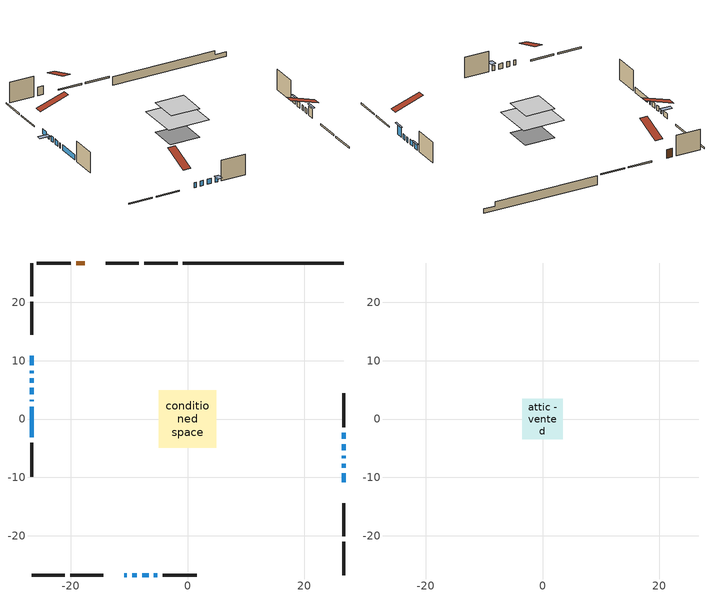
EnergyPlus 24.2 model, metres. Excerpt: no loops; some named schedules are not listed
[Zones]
conditioned space
 floor adiabatic (AdiabaticFloorConstruction): -4.93,-4.93 -4.93,4.93 4.93,4.93 4.93,-4.93 z3.35
 floor foundation (Slab1 construction): -3.56,-3.32 -3.56,3.32 3.56,3.32 3.56,-3.32 z-1.16
 wall outside (RimJoist1 construction): -1.71,26.75 -7.43,26.75 / -26.75,-26.75 -21.02,-26.75 / -26.75,26.75 -26.75,21.02 / 26.75,-26.75 26.75,-21.02 z0.91:1.21
 wall outside (RimJoist2 construction): -8.36,26.75 -14,26.75 / -20.09,-26.75 -14.45,-26.75 / -26.75,20.09 -26.75,14.45 / 26.75,-20.09 26.75,-14.45 z0.91:1.21
 wall outside (AdiabaticWallConstruction 1): -17.65,26.75 -19.07,26.75 z0.91:2.94
 wall outside (AdiabaticWallConstruction): -26.75,10.8 -26.75,9.21 / -26.75,6.95 -26.75,6.25 / 26.75,-8.35 26.75,-7.65 / 26.75,-6.73 26.75,-6.3 / -10.8,-26.75 -10.38,-26.75 / -26.75,5.33 -26.75,4.21 / 26.75,-5.38 26.75,-4.32 / -9.46,-26.75 -8.66,-26.75 / -7.73,-26.75 -6.67,-26.75 / -5.75,-26.75 -5.19,-26.75 / -26.75,3.29 -26.75,3.07 / -26.75,2.14 -26.75,-3.11 z0.91:2.13; -26.75,8.29 -26.75,7.88 z0.91:1.52; 26.75,-10.8 26.75,-9.28 z0.91:3.04; 26.75,-3.39 26.75,-2.32 z0.91:2.03
 wall outside (Wall1 construction): -19.99,26.75 -25.82,26.75 / -4.26,-26.75 1.57,-26.75 / -26.75,-4.04 -26.75,-9.86 / 26.75,-1.39 26.75,4.43 z0.91:5.79
 wall foundation (FoundationWall1 construction): -0.78,26.75,-1.16 -0.78,26.75,0.91 23.99,26.75,0.91 23.99,26.75,-0.08 26.75,26.75,-0.08 26.75,26.75,-1.16
 window (WindowConstruction): -26.75,10.8 -26.75,9.21 z0.91:2.13
 window (WindowConstruction 7): -26.75,8.29 -26.75,7.88 z0.91:1.52
 window (WindowConstruction 8): 26.75,-10.8 26.75,-9.28 z0.91:3.04
 window (WindowConstruction 11): -26.75,6.95 -26.75,6.25 z0.91:2.13
 window (WindowConstruction 12): 26.75,-8.35 26.75,-7.65 z0.91:2.13
 window (WindowConstruction 13): 26.75,-6.72 26.75,-6.31 z0.91:2.13
 window (WindowConstruction 14): -10.8,-26.75 -10.39,-26.75 z0.91:2.13
 window (WindowConstruction 1): -26.75,5.32 -26.75,4.21 z0.91:2.13
 window (WindowConstruction 2): 26.75,-5.38 26.75,-4.32 z0.91:2.13
 window (WindowConstruction 3): -9.46,-26.75 -8.66,-26.75 z0.91:2.13
 window (WindowConstruction 4): -7.73,-26.75 -6.67,-26.75 z0.91:2.13
 window (WindowConstruction 9): -5.74,-26.75 -5.19,-26.75 z0.91:2.13
 window (WindowConstruction 10): -26.75,3.28 -26.75,3.07 z0.91:2.13
 window (WindowConstruction 5): -26.75,2.14 -26.75,-3.11 z0.91:2.13
 window (WindowConstruction 6): 26.75,-3.39 26.75,-2.32 z0.91:2.03
 door (Door): -17.65,26.75 -19.07,26.75 z0.91:2.94
 ceiling adiabatic (AdiabaticFloorConstruction): 4.93,-4.93 4.93,4.93 -4.93,4.93 -4.93,-4.93 z3.35
attic - vented
 floor to conditioned space (Floor1 construction Reversed): -3.49,-3.49 -3.49,3.49 3.49,3.49 3.49,-3.49 z5.79
 roof outside (Roof1 construction): -16.72,26.75,5.79 -16.72,19.95,8.05 -14.93,19.95,8.05 -14.93,26.75,5.79; -11.73,-26.75,5.79 -11.73,-19.95,8.05 -13.52,-19.95,8.05 -13.52,-26.75,5.79; -26.75,11.73,5.79 -19.95,11.73,8.05 -19.95,13.52,8.05 -26.75,13.52,5.79; 26.75,-11.73,5.79 19.95,-11.73,8.05 19.95,-13.52,8.05 26.75,-13.52,5.79
shading: -26.75,7.58 -26.75,8.58 -29.19,8.58 -29.19,7.58 z1.82; 26.75,-8.82 26.75,-11.26 27.05,-11.26 27.05,-8.82 z3.5; -4.89,-26.75 -6.04,-26.75 -6.04,-28.27 -4.89,-28.27 z2.43; 26.75,-1.86 26.75,-3.85 27.05,-3.85 27.05,-1.86 z2.49
[Building]
Building 1: Terrain=Suburbs
[Site:Location]
Montreal Mirabel Intl AP_QC: Latitude {deg}=45.68; Longitude {deg}=-74.03; Time Zone {hr}=-5; Elevation {m}=82; Keep Site Location Information=Yes
[Site:GroundTemperature:Shallow]
0.642858, -1.75623, -1.94836, -0.80987, 3.76054, 8.30966, 12.2535, 14.7518, 14.9641, 12.9321, 9.08883, 4.67926
[Site:WaterMainsTemperature]
Calculation Method=Schedule; Temperature Schedule=mains temperature schedule
[Material] Roughness=Rough; Thermal Absorptance=0.9
Name | Thickness {m} | Conductivity {W/m-K} | Density {kg/m3} | Specific Heat {J/kg-K} | Solar Absorptance | Visible Absorptance
asphalt or fiberglass shingles | 0.00635 | 0.162714 | 1121.4 | 1465.45 | 0.4 | 0.4
ceiling loosefill ins | 0.254 | 0.0480833 | 16.02 | 1046.75 | 0.7 | 0.7
ceiling stud and cavity | 0.1397 | 0.116844 | 65.682 | 1177.47 | 0.7 | 0.7
concrete 4.0 in. | 0.1016 | 1.803125 | 2242.8 | 837.4 | 0.7 | 0.7
concrete 8.0 in. | 0.2032 | 1.803125 | 2242.8 | 837.4 | 0.7 | 0.7
door material | 0.04445 | 0.188738 | 512.64 | 1214.23 | 0.7 | 0.7
exterior vertical ins | 0.0288987 | 0.029427 | 32.04 | 1214.23 | 0.7 | 0.7
floor covering | 0.0127 | 0.0433444 | 54.468 | 1339.84 | 0.6 | 0.6
floor rigid ins; wall rigid ins | 0.512978 | 0.029427 | 32.04 | 1214.23 | 0.7 | 0.7
floor stud and cavity | 0.1397 | 1.75129 | 37.0049 | 1207.88 | 0.7 | 0.7
furniture material conditioned space 1 | 0.1524 | 0.115458 | 640.8 | 1214.23 | 0.6 | 0.6
gypsum board | 0.0127 | 0.160291 | 801 | 837.4 | 0.6 | 0.6
gypsum board 1 | 0.0127 | 0.160291 | 801 | 837.4 | 0.7 | 0.7
osb sheathing 0.5 in. | 0.0127 | 0.115458 | 512.64 | 1214.23 | 0.7 | 0.7
osb sheathing 0.75 in. | 0.01905 | 0.115458 | 512.64 | 1214.23 | 0.7 | 0.7
osb sheathing 2.0 in. | 0.0508 | 0.115458 | 512.64 | 1214.23 | 0.7 | 0.7
rim joist rigid ins | 0.051816 | 0.029427 | 32.04 | 1214.23 | 0.7 | 0.7
rim joist stud and cavity | 0.0508 | 0.0452492 | 125.044 | 1163.47 | 0.6 | 0.6
rim joist stud and cavity 1 | 0.0508 | 0.0538668 | 125.044 | 1163.47 | 0.6 | 0.6
wall stud and cavity | 0.1397 | 0.181555 | 139.0536 | 1170.24 | 0.7 | 0.7
wall stud and cavity 1 | 0.0889 | 0.380278 | 52.3479 | 1209.89 | 0.7 | 0.7
wall stud and cavity 2 | 0.0889 | 0.391764 | 83.0341 | 1211.67 | 0.7 | 0.7
wood siding | 0.0254 | 0.102417 | 544.68 | 1172.36 | 0.4 | 0.4
wood siding 1; wood siding 2; wood siding 3 | 0.0254 | 0.102417 | 544.68 | 1172.36 | 0.7 | 0.7
[WindowMaterial:SimpleGlazingSystem]
Name | U-Factor {W/m2-K} | Solar Heat Gain Coefficient
WindowMaterial | 4.23181 | 0.68
WindowMaterial 1 | 4.494137 | 0.67
WindowMaterial 10 | 5.00743 | 0.62
WindowMaterial 11 | 2.97073 | 0.62
WindowMaterial 12 | 1.94585 | 0.33
WindowMaterial 2 | 4.52877 | 0.66
WindowMaterial 3 | 2.94518 | 0.56
WindowMaterial 4 | 2.92587 | 0.59
WindowMaterial 5 | 2.86512 | 0.68
WindowMaterial 6 | 2.92871 | 0.59
WindowMaterial 7 | 3.03319 | 0.54
WindowMaterial 8 | 4.292 | 0.68
WindowMaterial 9 | 5.402617 | 0.69
[Construction]
AdiabaticFloorConstruction: floor stud and cavity, floor rigid ins, osb sheathing 0.75 in., floor covering
AdiabaticWallConstruction: wood siding 2, wall rigid ins, wall stud and cavity 1, gypsum board
AdiabaticWallConstruction 1: wood siding 3, wall rigid ins, wall stud and cavity 1, gypsum board
Door: door material
Floor1 construction Reversed: gypsum board, ceiling stud and cavity, ceiling loosefill ins
FoundationWall1 construction: concrete 8.0 in., gypsum board 1
furniture construction conditioned space 1: furniture material conditioned space 1
PartitionWallConstruction: gypsum board, wall stud and cavity 2, gypsum board
RimJoist1 construction: wood siding 1, osb sheathing 2.0 in., rim joist stud and cavity
RimJoist2 construction: wood siding 1, rim joist rigid ins, osb sheathing 2.0 in., rim joist stud and cavity 1
Roof1 construction: asphalt or fiberglass shingles
Slab1 construction: concrete 4.0 in.
Wall1 construction: wood siding, osb sheathing 0.5 in., wall stud and cavity, gypsum board
WindowConstruction: WindowMaterial
WindowConstruction 1: WindowMaterial 1
WindowConstruction 10: WindowMaterial 10
WindowConstruction 11; WindowConstruction 12: WindowMaterial 11
WindowConstruction 13; WindowConstruction 14: WindowMaterial 12
WindowConstruction 2: WindowMaterial 2
WindowConstruction 3: WindowMaterial 3
WindowConstruction 4: WindowMaterial 4
WindowConstruction 5: WindowMaterial 5
WindowConstruction 6: WindowMaterial 6
WindowConstruction 7: WindowMaterial 7
WindowConstruction 8: WindowMaterial 8
WindowConstruction 9: WindowMaterial 9
[Zone] Multiplier=1; Part of Total Floor Area=Yes
Name | Volume {m3}
attic - vented | 17.9119
conditioned space | 359.9
[Space]
Name | Zone | Volume {m3}
attic - vented 1 | attic - vented | 17.9119
conditioned space 1 | conditioned space | 359.9
[ZoneInfiltration:EffectiveLeakageArea]
infil attic - vented 1: Zone or Space=attic - vented 1; Schedule=Always On Discrete; Effective Air Leakage Area {cm2}=2247.69; Stack Coefficient=0.000157553; Wind Coefficient=8.48074e-06
[ZoneMixing]
whole house fan mix: Zone or Space=attic - vented; Schedule=Always On Continuous; Design Flow Rate Calculation Method=Flow/Zone; Design Flow Rate {m3/s}=0; Source Zone or Space=conditioned space
[SurfaceProperty:ExposedFoundationPerimeter]
Slab1: Exposed Perimeter Calculation Method=TotalExposedPerimeter; Total Exposed Perimeter {m}=27.524
[InternalMass] Zone or ZoneList=conditioned space; Space or SpaceList=conditioned space 1
Name | Construction | Surface Area {m2}
furniture mass conditioned space 1 | furniture construction conditioned space 1 | 57.8797
partition wall mass | PartitionWallConstruction | 144.699
[Lights]
interior lighting: Zone or ZoneList or Space or SpaceList=conditioned space 1; Schedule=interior lighting schedule; Design Level Calculation Method=LightingLevel; Lighting Level {W}=343.2; Return Air Fraction=0; Fraction Radiant=0.6; Fraction Visible=0.2; Fraction Replaceable=1
[People]
occupants: Zone or ZoneList or Space or SpaceList=conditioned space 1; Number of People Schedule=occupants schedule; Number of People Calculation Method=People; Number of People=3; Fraction Radiant=0.314171; Sensible Heat Fraction=0.56303; Activity Level Schedule=occupants activity schedule; Carbon Dioxide Generation Rate {m3/s-W}=0; Enable ASHRAE 55 Comfort Warnings=No; Mean Radiant Temperature Calculation Type=EnclosureAveraged
[ElectricEquipment] Zone or ZoneList or Space or SpaceList=conditioned space 1; Design Level Calculation Method=EquipmentLevel
Name | Schedule | Design Level {W} | Fraction Latent | Fraction Radiant | Fraction Lost
clothes dryer | clothes dryer schedule | 140.772 | 0.015 | 0.081 | 0.85
clothes washer | clothes washer schedule | 32.1985 | 0.03 | 0.162 | 0.7
cooking range | cooking range schedule | 215.147 | 0.08 | 0.432 | 0.2
dishwasher | dishwasher schedule | 66.8632 | 0.3 | 0.18 | 0.4
fridge | fridge schedule | 72.9452 | 0 | 0.6 | 0
mech vent bath fan 0 | mech vent bath fan 0 schedule | 50.2 | 0 | 0 | 1
mech vent house fan | mech vent house fan schedule | 19.9167 | 0 | 0 | 0.5
mech vent house fan cfis | mech vent house fan cfis schedule | 0 | 0 | 0 | 0
mech vent range fan 0 | mech vent range fan 0 schedule | 57 | 0 | 0 | 1
misc plug loads | misc plug loads schedule | 494.7 | 0.045 | 0.513 | 0.1
whole house fan | Always On Discrete | 0 | 0 | 0 | 1
[OtherEquipment] Zone or ZoneList or Space or SpaceList=conditioned space 1; Design Level Calculation Method=EquipmentLevel
Name | Fuel Type | Schedule | Design Level {W} | Fraction Latent | Fraction Radiant | Fraction Lost
clothes dryer 1 | Electricity | clothes dryer schedule | 0 | 0.015 | 0.081 | 0.85
cooking range 1 | Electricity | cooking range schedule | 0 | 0.08 | 0.432 | 0.2
general water use latent | None | general water use schedule | 62.594 | 1 | 0 | 0
general water use sensible | None | general water use schedule | -61.6891 | 0 | 0.6 | 0
mech vent house fan latent load | None | Always On Discrete | 0 | 1 | 0 | 0
mech vent house fan sensible load | None | Always On Discrete | 0 | 0 | 0 | 0
water heater energy adjustment1 | Electricity | Always On Discrete | 0.01 | 0 | 0 | 1
[ZoneInfiltration:DesignFlowRate] Zone or ZoneList or Space or SpaceList=conditioned space 1; Schedule=Always On Discrete; Design Flow Rate Calculation Method=Flow/Zone; Design Flow Rate {m3/s}=0
infil flow; natural vent flow; whole house fan flow
[Foundation:Kiva]
Foundation Kiva 1: Initial Indoor Air Temperature {C}=18; Wall Height Above Grade {m}=0.90998; Wall Depth Below Slab {m}=0.2032; Custom Block Material Name 1=exterior vertical ins; Custom Block Depth 1 {m}=2.06999; Custom Block X Position 1 {m}=0.2159; Custom Block Z Position 1 {m}=0
[Foundation:Kiva:Settings]
Soil Conductivity {W/m-K}=0.849921; Soil Density {kg/m3}=1842.3; Soil Specific Heat {J/kg-K}=418.7; Ground Solar Absorptivity=0.9; Ground Thermal Absorptivity=0.9; Ground Surface Roughness {m}=0.03; Far-Field Width {m}=40; Deep-Ground Boundary Condition=ZeroFlux; Deep-Ground Depth {m}=40; Minimum Cell Dimension {m}=0.2; Maximum Cell Growth Coefficient=3; Simulation Timestep=Timestep
[Exterior:Lights]
exterior lighting: Schedule=exterior lighting schedule; Design Level {W}=75.6
[Schedule:Constant]
Name | Hourly Value
Always On Continuous; mech vent house fan schedule; mech vent house fan cfis schedule; Always On Discrete | 1
occupants activity schedule | 117.228
fridge schedule | 0
[Schedule:Week:Daily]
interior lighting schedule Week Rule - Jan1-Jan27: interior lighting schedule day, interior lighting schedule day, interior lighting schedule day, interior lighting schedule day, interior lighting schedule day, interior lighting schedule day, interior lighting schedule day, interior lighting schedule default day, interior lighting schedule default day, interior lighting schedule default day, interior lighting schedule default day, interior lighting schedule default day
interior lighting schedule Week Rule - Jan28-Feb3: interior lighting schedule day, interior lighting schedule day, interior lighting schedule day, interior lighting schedule day, interior lighting schedule day 1, interior lighting schedule day 1, interior lighting schedule day 1, interior lighting schedule default day, interior lighting schedule default day, interior lighting schedule default day, interior lighting schedule default day, interior lighting schedule default day
interior lighting schedule Week Rule - Feb4-Feb24: interior lighting schedule day 1, interior lighting schedule day 1, interior lighting schedule day 1, interior lighting schedule day 1, interior lighting schedule day 1, interior lighting schedule day 1, interior lighting schedule day 1, interior lighting schedule default day, interior lighting schedule default day, interior lighting schedule default day, interior lighting schedule default day, interior lighting schedule default day
interior lighting schedule Week Rule - Feb25-Mar3: interior lighting schedule day 1, interior lighting schedule day 1, interior lighting schedule day 1, interior lighting schedule day 1, interior lighting schedule day 2, interior lighting schedule day 2, interior lighting schedule day 2, interior lighting schedule default day, interior lighting schedule default day, interior lighting schedule default day, interior lighting schedule default day, interior lighting schedule default day
interior lighting schedule Week Rule - Mar4-Mar31: interior lighting schedule day 2, interior lighting schedule day 2, interior lighting schedule day 2, interior lighting schedule day 2, interior lighting schedule day 2, interior lighting schedule day 2, interior lighting schedule day 2, interior lighting schedule default day, interior lighting schedule default day, interior lighting schedule default day, interior lighting schedule default day, interior lighting schedule default day
interior lighting schedule Week Rule - Apr1-Apr28: interior lighting schedule day 3, interior lighting schedule day 3, interior lighting schedule day 3, interior lighting schedule day 3, interior lighting schedule day 3, interior lighting schedule day 3, interior lighting schedule day 3, interior lighting schedule default day, interior lighting schedule default day, interior lighting schedule default day, interior lighting schedule default day, interior lighting schedule default day
interior lighting schedule Week Rule - Apr29-May5: interior lighting schedule day 3, interior lighting schedule day 3, interior lighting schedule day 4, interior lighting schedule day 4, interior lighting schedule day 4, interior lighting schedule day 4, interior lighting schedule day 4, interior lighting schedule default day, interior lighting schedule default day, interior lighting schedule default day, interior lighting schedule default day, interior lighting schedule default day
interior lighting schedule Week Rule - May6-May26: interior lighting schedule day 4, interior lighting schedule day 4, interior lighting schedule day 4, interior lighting schedule day 4, interior lighting schedule day 4, interior lighting schedule day 4, interior lighting schedule day 4, interior lighting schedule default day, interior lighting schedule default day, interior lighting schedule default day, interior lighting schedule default day, interior lighting schedule default day
interior lighting schedule Week Rule - May27-Jun2: interior lighting schedule day 4, interior lighting schedule day 4, interior lighting schedule day 4, interior lighting schedule day 4, interior lighting schedule day 4, interior lighting schedule day 5, interior lighting schedule day 5, interior lighting schedule default day, interior lighting schedule default day, interior lighting schedule default day, interior lighting schedule default day, interior lighting schedule default day
interior lighting schedule Week Rule - Jun3-Jun30: interior lighting schedule day 5, interior lighting schedule day 5, interior lighting schedule day 5, interior lighting schedule day 5, interior lighting schedule day 5, interior lighting schedule day 5, interior lighting schedule day 5, interior lighting schedule default day, interior lighting schedule default day, interior lighting schedule default day, interior lighting schedule default day, interior lighting schedule default day
interior lighting schedule Week Rule - Jul1-Jul28: interior lighting schedule day 6, interior lighting schedule day 6, interior lighting schedule day 6, interior lighting schedule day 6, interior lighting schedule day 6, interior lighting schedule day 6, interior lighting schedule day 6, interior lighting schedule default day, interior lighting schedule default day, interior lighting schedule default day, interior lighting schedule default day, interior lighting schedule default day
interior lighting schedule Week Rule - Jul29-Aug4: interior lighting schedule day 6, interior lighting schedule day 6, interior lighting schedule day 6, interior lighting schedule day 7, interior lighting schedule day 7, interior lighting schedule day 7, interior lighting schedule day 7, interior lighting schedule default day, interior lighting schedule default day, interior lighting schedule default day, interior lighting schedule default day, interior lighting schedule default day
interior lighting schedule Week Rule - Aug5-Aug25: interior lighting schedule day 7, interior lighting schedule day 7, interior lighting schedule day 7, interior lighting schedule day 7, interior lighting schedule day 7, interior lighting schedule day 7, interior lighting schedule day 7, interior lighting schedule default day, interior lighting schedule default day, interior lighting schedule default day, interior lighting schedule default day, interior lighting schedule default day
interior lighting schedule Week Rule - Aug26-Sep1: interior lighting schedule day 7, interior lighting schedule day 7, interior lighting schedule day 7, interior lighting schedule day 7, interior lighting schedule day 7, interior lighting schedule day 7, interior lighting schedule day 8, interior lighting schedule default day, interior lighting schedule default day, interior lighting schedule default day, interior lighting schedule default day, interior lighting schedule default day
interior lighting schedule Week Rule - Sep2-Sep29: interior lighting schedule day 8, interior lighting schedule day 8, interior lighting schedule day 8, interior lighting schedule day 8, interior lighting schedule day 8, interior lighting schedule day 8, interior lighting schedule day 8, interior lighting schedule default day, interior lighting schedule default day, interior lighting schedule default day, interior lighting schedule default day, interior lighting schedule default day
interior lighting schedule Week Rule - Sep30-Oct6: interior lighting schedule day 8, interior lighting schedule day 9, interior lighting schedule day 9, interior lighting schedule day 9, interior lighting schedule day 9, interior lighting schedule day 9, interior lighting schedule day 9, interior lighting schedule default day, interior lighting schedule default day, interior lighting schedule default day, interior lighting schedule default day, interior lighting schedule default day
interior lighting schedule Week Rule - Oct7-Oct27: interior lighting schedule day 9, interior lighting schedule day 9, interior lighting schedule day 9, interior lighting schedule day 9, interior lighting schedule day 9, interior lighting schedule day 9, interior lighting schedule day 9, interior lighting schedule default day, interior lighting schedule default day, interior lighting schedule default day, interior lighting schedule default day, interior lighting schedule default day
interior lighting schedule Week Rule - Oct28-Nov3: interior lighting schedule day 9, interior lighting schedule day 9, interior lighting schedule day 9, interior lighting schedule day 9, interior lighting schedule day 10, interior lighting schedule day 10, interior lighting schedule day 10, interior lighting schedule default day, interior lighting schedule default day, interior lighting schedule default day, interior lighting schedule default day, interior lighting schedule default day
interior lighting schedule Week Rule - Nov4-Nov24: interior lighting schedule day 10, interior lighting schedule day 10, interior lighting schedule day 10, interior lighting schedule day 10, interior lighting schedule day 10, interior lighting schedule day 10, interior lighting schedule day 10, interior lighting schedule default day, interior lighting schedule default day, interior lighting schedule default day, interior lighting schedule default day, interior lighting schedule default day
interior lighting schedule Week Rule - Nov25-Dec1: interior lighting schedule day 10, interior lighting schedule day 10, interior lighting schedule day 10, interior lighting schedule day 10, interior lighting schedule day 10, interior lighting schedule day 10, interior lighting schedule day 11, interior lighting schedule default day, interior lighting schedule default day, interior lighting schedule default day, interior lighting schedule default day, interior lighting schedule default day
interior lighting schedule Week Rule - Dec2-Dec31: interior lighting schedule day 11, interior lighting schedule day 11, interior lighting schedule day 11, interior lighting schedule day 11, interior lighting schedule day 11, interior lighting schedule day 11, interior lighting schedule day 11, interior lighting schedule default day, interior lighting schedule default day, interior lighting schedule default day, interior lighting schedule default day, interior lighting schedule default day
occupants schedule Week Rule - Jan1-Dec31: occupants schedule day, occupants schedule day, occupants schedule day, occupants schedule day, occupants schedule day, occupants schedule day, occupants schedule day, occupants schedule default day, occupants schedule default day, occupants schedule default day, occupants schedule default day, occupants schedule default day
clothes dryer schedule Week Rule - Jan1-Dec31: clothes dryer schedule day, clothes dryer schedule day, clothes dryer schedule day, clothes dryer schedule day, clothes dryer schedule day, clothes dryer schedule day, clothes dryer schedule day, clothes dryer schedule default day, clothes dryer schedule default day, clothes dryer schedule default day, clothes dryer schedule default day, clothes dryer schedule default day
clothes washer schedule Week Rule - Jan1-Dec31: clothes washer schedule day, clothes washer schedule day, clothes washer schedule day, clothes washer schedule day, clothes washer schedule day, clothes washer schedule day, clothes washer schedule day, clothes washer schedule default day, clothes washer schedule default day, clothes washer schedule default day, clothes washer schedule default day, clothes washer schedule default day
cooking range schedule Week Rule - Jan1-Dec31: cooking range schedule day, cooking range schedule day, cooking range schedule day, cooking range schedule day, cooking range schedule day, cooking range schedule day, cooking range schedule day, cooking range schedule default day, cooking range schedule default day, cooking range schedule default day, cooking range schedule default day, cooking range schedule default day
dishwasher schedule Week Rule - Jan1-Dec31: dishwasher schedule day, dishwasher schedule day, dishwasher schedule day, dishwasher schedule day, dishwasher schedule day, dishwasher schedule day, dishwasher schedule day, dishwasher schedule default day, dishwasher schedule default day, dishwasher schedule default day, dishwasher schedule default day, dishwasher schedule default day
mech vent bath fan 0 schedule Week Rule - Jan1-Dec31: mech vent bath fan 0 schedule day, mech vent bath fan 0 schedule day, mech vent bath fan 0 schedule day, mech vent bath fan 0 schedule day, mech vent bath fan 0 schedule day, mech vent bath fan 0 schedule day, mech vent bath fan 0 schedule day, mech vent bath fan 0 schedule default day, mech vent bath fan 0 schedule default day, mech vent bath fan 0 schedule default day, mech vent bath fan 0 schedule default day, mech vent bath fan 0 schedule default day
mech vent range fan 0 schedule Week Rule - Jan1-Dec31: mech vent range fan 0 schedule day, mech vent range fan 0 schedule day, mech vent range fan 0 schedule day, mech vent range fan 0 schedule day, mech vent range fan 0 schedule day, mech vent range fan 0 schedule day, mech vent range fan 0 schedule day, mech vent range fan 0 schedule default day, mech vent range fan 0 schedule default day, mech vent range fan 0 schedule default day, mech vent range fan 0 schedule default day, mech vent range fan 0 schedule default day
misc plug loads schedule Week Rule - Jan1-Dec31: misc plug loads schedule day, misc plug loads schedule day, misc plug loads schedule day, misc plug loads schedule day, misc plug loads schedule day, misc plug loads schedule day, misc plug loads schedule day, misc plug loads schedule default day, misc plug loads schedule default day, misc plug loads schedule default day, misc plug loads schedule default day, misc plug loads schedule default day
general water use schedule Week Rule - Jan1-Dec31: general water use schedule day, general water use schedule day, general water use schedule day, general water use schedule day, general water use schedule day, general water use schedule day, general water use schedule day, general water use schedule default day, general water use schedule default day, general water use schedule default day, general water use schedule default day, general water use schedule default day
exterior lighting schedule Week Rule - Jan1-Jan27: exterior lighting schedule day, exterior lighting schedule day, exterior lighting schedule day, exterior lighting schedule day, exterior lighting schedule day, exterior lighting schedule day, exterior lighting schedule day, exterior lighting schedule default day, exterior lighting schedule default day, exterior lighting schedule default day, exterior lighting schedule default day, exterior lighting schedule default day
exterior lighting schedule Week Rule - Jan28-Feb3: exterior lighting schedule day, exterior lighting schedule day, exterior lighting schedule day, exterior lighting schedule day, exterior lighting schedule day 1, exterior lighting schedule day 1, exterior lighting schedule day 1, exterior lighting schedule default day, exterior lighting schedule default day, exterior lighting schedule default day, exterior lighting schedule default day, exterior lighting schedule default day
exterior lighting schedule Week Rule - Feb4-Feb24: exterior lighting schedule day 1, exterior lighting schedule day 1, exterior lighting schedule day 1, exterior lighting schedule day 1, exterior lighting schedule day 1, exterior lighting schedule day 1, exterior lighting schedule day 1, exterior lighting schedule default day, exterior lighting schedule default day, exterior lighting schedule default day, exterior lighting schedule default day, exterior lighting schedule default day
exterior lighting schedule Week Rule - Feb25-Mar3: exterior lighting schedule day 1, exterior lighting schedule day 1, exterior lighting schedule day 1, exterior lighting schedule day 1, exterior lighting schedule day 2, exterior lighting schedule day 2, exterior lighting schedule day 2, exterior lighting schedule default day, exterior lighting schedule default day, exterior lighting schedule default day, exterior lighting schedule default day, exterior lighting schedule default day
exterior lighting schedule Week Rule - Mar4-Mar31: exterior lighting schedule day 2, exterior lighting schedule day 2, exterior lighting schedule day 2, exterior lighting schedule day 2, exterior lighting schedule day 2, exterior lighting schedule day 2, exterior lighting schedule day 2, exterior lighting schedule default day, exterior lighting schedule default day, exterior lighting schedule default day, exterior lighting schedule default day, exterior lighting schedule default day
exterior lighting schedule Week Rule - Apr1-Apr28: exterior lighting schedule day 3, exterior lighting schedule day 3, exterior lighting schedule day 3, exterior lighting schedule day 3, exterior lighting schedule day 3, exterior lighting schedule day 3, exterior lighting schedule day 3, exterior lighting schedule default day, exterior lighting schedule default day, exterior lighting schedule default day, exterior lighting schedule default day, exterior lighting schedule default day
exterior lighting schedule Week Rule - Apr29-May5: exterior lighting schedule day 3, exterior lighting schedule day 3, exterior lighting schedule day 4, exterior lighting schedule day 4, exterior lighting schedule day 4, exterior lighting schedule day 4, exterior lighting schedule day 4, exterior lighting schedule default day, exterior lighting schedule default day, exterior lighting schedule default day, exterior lighting schedule default day, exterior lighting schedule default day
exterior lighting schedule Week Rule - May6-May26: exterior lighting schedule day 4, exterior lighting schedule day 4, exterior lighting schedule day 4, exterior lighting schedule day 4, exterior lighting schedule day 4, exterior lighting schedule day 4, exterior lighting schedule day 4, exterior lighting schedule default day, exterior lighting schedule default day, exterior lighting schedule default day, exterior lighting schedule default day, exterior lighting schedule default day
exterior lighting schedule Week Rule - May27-Jun2: exterior lighting schedule day 4, exterior lighting schedule day 4, exterior lighting schedule day 4, exterior lighting schedule day 4, exterior lighting schedule day 4, exterior lighting schedule day 5, exterior lighting schedule day 5, exterior lighting schedule default day, exterior lighting schedule default day, exterior lighting schedule default day, exterior lighting schedule default day, exterior lighting schedule default day
exterior lighting schedule Week Rule - Jun3-Jun30: exterior lighting schedule day 5, exterior lighting schedule day 5, exterior lighting schedule day 5, exterior lighting schedule day 5, exterior lighting schedule day 5, exterior lighting schedule day 5, exterior lighting schedule day 5, exterior lighting schedule default day, exterior lighting schedule default day, exterior lighting schedule default day, exterior lighting schedule default day, exterior lighting schedule default day
exterior lighting schedule Week Rule - Jul1-Jul28: exterior lighting schedule day 6, exterior lighting schedule day 6, exterior lighting schedule day 6, exterior lighting schedule day 6, exterior lighting schedule day 6, exterior lighting schedule day 6, exterior lighting schedule day 6, exterior lighting schedule default day, exterior lighting schedule default day, exterior lighting schedule default day, exterior lighting schedule default day, exterior lighting schedule default day
exterior lighting schedule Week Rule - Jul29-Aug4: exterior lighting schedule day 6, exterior lighting schedule day 6, exterior lighting schedule day 6, exterior lighting schedule day 7, exterior lighting schedule day 7, exterior lighting schedule day 7, exterior lighting schedule day 7, exterior lighting schedule default day, exterior lighting schedule default day, exterior lighting schedule default day, exterior lighting schedule default day, exterior lighting schedule default day
exterior lighting schedule Week Rule - Aug5-Aug25: exterior lighting schedule day 7, exterior lighting schedule day 7, exterior lighting schedule day 7, exterior lighting schedule day 7, exterior lighting schedule day 7, exterior lighting schedule day 7, exterior lighting schedule day 7, exterior lighting schedule default day, exterior lighting schedule default day, exterior lighting schedule default day, exterior lighting schedule default day, exterior lighting schedule default day
exterior lighting schedule Week Rule - Aug26-Sep1: exterior lighting schedule day 7, exterior lighting schedule day 7, exterior lighting schedule day 7, exterior lighting schedule day 7, exterior lighting schedule day 7, exterior lighting schedule day 7, exterior lighting schedule day 8, exterior lighting schedule default day, exterior lighting schedule default day, exterior lighting schedule default day, exterior lighting schedule default day, exterior lighting schedule default day
exterior lighting schedule Week Rule - Sep2-Sep29: exterior lighting schedule day 8, exterior lighting schedule day 8, exterior lighting schedule day 8, exterior lighting schedule day 8, exterior lighting schedule day 8, exterior lighting schedule day 8, exterior lighting schedule day 8, exterior lighting schedule default day, exterior lighting schedule default day, exterior lighting schedule default day, exterior lighting schedule default day, exterior lighting schedule default day
exterior lighting schedule Week Rule - Sep30-Oct6: exterior lighting schedule day 8, exterior lighting schedule day 9, exterior lighting schedule day 9, exterior lighting schedule day 9, exterior lighting schedule day 9, exterior lighting schedule day 9, exterior lighting schedule day 9, exterior lighting schedule default day, exterior lighting schedule default day, exterior lighting schedule default day, exterior lighting schedule default day, exterior lighting schedule default day
exterior lighting schedule Week Rule - Oct7-Oct27: exterior lighting schedule day 9, exterior lighting schedule day 9, exterior lighting schedule day 9, exterior lighting schedule day 9, exterior lighting schedule day 9, exterior lighting schedule day 9, exterior lighting schedule day 9, exterior lighting schedule default day, exterior lighting schedule default day, exterior lighting schedule default day, exterior lighting schedule default day, exterior lighting schedule default day
exterior lighting schedule Week Rule - Oct28-Nov3: exterior lighting schedule day 9, exterior lighting schedule day 9, exterior lighting schedule day 9, exterior lighting schedule day 9, exterior lighting schedule day 10, exterior lighting schedule day 10, exterior lighting schedule day 10, exterior lighting schedule default day, exterior lighting schedule default day, exterior lighting schedule default day, exterior lighting schedule default day, exterior lighting schedule default day
exterior lighting schedule Week Rule - Nov4-Nov24: exterior lighting schedule day 10, exterior lighting schedule day 10, exterior lighting schedule day 10, exterior lighting schedule day 10, exterior lighting schedule day 10, exterior lighting schedule day 10, exterior lighting schedule day 10, exterior lighting schedule default day, exterior lighting schedule default day, exterior lighting schedule default day, exterior lighting schedule default day, exterior lighting schedule default day
[Schedule:Year]
interior lighting schedule: interior lighting schedule Week Rule - Jan1-Jan27, 1, 1, 1, 27, interior lighting schedule Week Rule - Jan28-Feb3, 1, 28, 2, 3, interior lighting schedule Week Rule - Feb4-Feb24, 2, 4, 2, 24, interior lighting schedule Week Rule - Feb25-Mar3, 2, 25, 3, 3, interior lighting schedule Week Rule - Mar4-Mar31, 3, 4, 3, 31, interior lighting schedule Week Rule - Apr1-Apr28, 4, 1, 4, 28, interior lighting schedule Week Rule - Apr29-May5, 4, 29, 5, 5, interior lighting schedule Week Rule - May6-May26, 5, 6, 5, 26, interior lighting schedule Week Rule - May27-Jun2, 5, 27, 6, 2, interior lighting schedule Week Rule - Jun3-Jun30, 6, 3, 6, 30, interior lighting schedule Week Rule - Jul1-Jul28, 7, 1, 7, 28, interior lighting schedule Week Rule - Jul29-Aug4, 7, 29, 8, 4, interior lighting schedule Week Rule - Aug5-Aug25, 8, 5, 8, 25, interior lighting schedule Week Rule - Aug26-Sep1, 8, 26, 9, 1, interior lighting schedule Week Rule - Sep2-Sep29, 9, 2, 9, 29, interior lighting schedule Week Rule - Sep30-Oct6, 9, 30, 10, 6, interior lighting schedule Week Rule - Oct7-Oct27, 10, 7, 10, 27, interior lighting schedule Week Rule - Oct28-Nov3, 10, 28, 11, 3, interior lighting schedule Week Rule - Nov4-Nov24, 11, 4, 11, 24, interior lighting schedule Week Rule - Nov25-Dec1, 11, 25, 12, 1, interior lighting schedule Week Rule - Dec2-Dec31, 12, 2, 12, 31
occupants schedule: occupants schedule Week Rule - Jan1-Dec31, 1, 1, 12, 31
clothes dryer schedule: clothes dryer schedule Week Rule - Jan1-Dec31, 1, 1, 12, 31
clothes washer schedule: clothes washer schedule Week Rule - Jan1-Dec31, 1, 1, 12, 31
cooking range schedule: cooking range schedule Week Rule - Jan1-Dec31, 1, 1, 12, 31
dishwasher schedule: dishwasher schedule Week Rule - Jan1-Dec31, 1, 1, 12, 31
mech vent bath fan 0 schedule: mech vent bath fan 0 schedule Week Rule - Jan1-Dec31, 1, 1, 12, 31
mech vent range fan 0 schedule: mech vent range fan 0 schedule Week Rule - Jan1-Dec31, 1, 1, 12, 31
misc plug loads schedule: misc plug loads schedule Week Rule - Jan1-Dec31, 1, 1, 12, 31
general water use schedule: general water use schedule Week Rule - Jan1-Dec31, 1, 1, 12, 31
exterior lighting schedule: exterior lighting schedule Week Rule - Jan1-Jan27, 1, 1, 1, 27, exterior lighting schedule Week Rule - Jan28-Feb3, 1, 28, 2, 3, exterior lighting schedule Week Rule - Feb4-Feb24, 2, 4, 2, 24, exterior lighting schedule Week Rule - Feb25-Mar3, 2, 25, 3, 3, exterior lighting schedule Week Rule - Mar4-Mar31, 3, 4, 3, 31, exterior lighting schedule Week Rule - Apr1-Apr28, 4, 1, 4, 28, exterior lighting schedule Week Rule - Apr29-May5, 4, 29, 5, 5, exterior lighting schedule Week Rule - May6-May26, 5, 6, 5, 26, exterior lighting schedule Week Rule - May27-Jun2, 5, 27, 6, 2, exterior lighting schedule Week Rule - Jun3-Jun30, 6, 3, 6, 30, exterior lighting schedule Week Rule - Jul1-Jul28, 7, 1, 7, 28, exterior lighting schedule Week Rule - Jul29-Aug4, 7, 29, 8, 4, exterior lighting schedule Week Rule - Aug5-Aug25, 8, 5, 8, 25, exterior lighting schedule Week Rule - Aug26-Sep1, 8, 26, 9, 1, exterior lighting schedule Week Rule - Sep2-Sep29, 9, 2, 9, 29, exterior lighting schedule Week Rule - Sep30-Oct6, 9, 30, 10, 6, exterior lighting schedule Week Rule - Oct7-Oct27, 10, 7, 10, 27, exterior lighting schedule Week Rule - Oct28-Nov3, 10, 28, 11, 3, exterior lighting schedule Week Rule - Nov4-Nov24, 11, 4, 11, 24, exterior lighting schedule Week Rule - Nov25-Dec1, 11, 25, 12, 1, exterior lighting schedule Week Rule - Dec2-Dec31, 12, 2, 12, 31
[Schedule:Compact]
mains temperature schedule: Through: 01/01, For: AllDays, Until: 24:00, 5.61444, Through: 01/02, For: AllDays, Until: 24:00, 5.535, Through: 01/03, For: AllDays, Until: 24:00, 5.45667, Through: 01/04, For: AllDays, Until: 24:00, 5.37944, Through: 01/05, For: AllDays, Until: 24:00, 5.30333, Through: 01/06, For: AllDays, Until: 24:00, 5.22889, Through: 01/07, For: AllDays, Until: 24:00, 5.15611, Through: 01/08, For: AllDays, Until: 24:00, 5.08389, Through: 01/09, For: AllDays, Until: 24:00, 5.01333, Through: 01/10, For: AllDays, Until: 24:00, 4.94444, Through: 01/11, For: AllDays, Until: 24:00, 4.87667, Through: 01/12, For: AllDays, Until: 24:00, 4.81056, Through: 01/13, For: AllDays, Until: 24:00, 4.74556, Through: 01/14, For: AllDays, Until: 24:00, 4.68222, Through: 01/15, For: AllDays, Until: 24:00, 4.62056, Through: 01/16, For: AllDays, Until: 24:00, 4.56, Through: 01/17, For: AllDays, Until: 24:00, 4.50111, Through: 01/18, For: AllDays, Until: 24:00, 4.44389, Through: 01/19, For: AllDays, Until: 24:00, 4.38778, Through: 01/20, For: AllDays, Until: 24:00, 4.33389, Through: 01/21, For: AllDays, Until: 24:00, 4.28111, Through: 01/22, For: AllDays, Until: 24:00, 4.23, Through: 01/23, For: AllDays, Until: 24:00, 4.18056, Through: 01/24, For: AllDays, Until: 24:00, 4.13278, Through: 01/25, For: AllDays, Until: 24:00, 4.08667, Through: 01/26, For: AllDays, Until: 24:00, 4.04222, Through: 01/27, For: AllDays, Until: 24:00, 3.99944, Through: 01/28, For: AllDays, Until: 24:00, 3.95833, Through: 01/29, For: AllDays, Until: 24:00, 3.91889, Through: 01/30, For: AllDays, Until: 24:00, 3.88111, Through: 01/31, For: AllDays, Until: 24:00, 3.845, Through: 02/01, For: AllDays, Until: 24:00, 3.81056, Through: 02/02, For: AllDays, Until: 24:00, 3.77778, Through: 02/03, For: AllDays, Until: 24:00, 3.74722, Through: 02/04, For: AllDays, Until: 24:00, 3.71833, Through: 02/05, For: AllDays, Until: 24:00, 3.69056, Through: 02/06, For: AllDays, Until: 24:00, 3.66556, Through: 02/07, For: AllDays, Until: 24:00, 3.64167, Through: 02/08, For: AllDays, Until: 24:00, 3.61944, Through: 02/09, For: AllDays, Until: 24:00, 3.59944, Through: 02/10, For: AllDays, Until: 24:00, 3.58111, Through: 02/11, For: AllDays, Until: 24:00, 3.56444, Through: 02/12, For: AllDays, Until: 24:00, 3.55, Through: 02/13, For: AllDays, Until: 24:00, 3.53667, Through: 02/14, For: AllDays, Until: 24:00, 3.52556, Through: 02/15, For: AllDays, Until: 24:00, 3.51667, Through: 02/16, For: AllDays, Until: 24:00, 3.50889, Through: 02/17, For: AllDays, Until: 24:00, 3.50333, Through: 02/18, For: AllDays, Until: 24:00, 3.49944, Through: 02/19, For: AllDays, Until: 24:00, 3.49778, Through: 02/20, For: AllDays, Until: 24:00, 3.49778, Through: 02/21, For: AllDays, Until: 24:00, 3.49944, Through: 02/22, For: AllDays, Until: 24:00, 3.50278, Through: 02/23, For: AllDays, Until: 24:00, 3.50833, Through: 02/24, For: AllDays, Until: 24:00, 3.515, Through: 02/25, For: AllDays, Until: 24:00, 3.52444, Through: 02/26, For: AllDays, Until: 24:00, 3.535, Through: 02/27, For: AllDays, Until: 24:00, 3.54778, Through: 02/28, For: AllDays, Until: 24:00, 3.56222, Through: 03/01, For: AllDays, Until: 24:00, 3.57833, Through: 03/02, For: AllDays, Until: 24:00, 3.59667, Through: 03/03, For: AllDays, Until: 24:00, 3.61667, Through: 03/04, For: AllDays, Until: 24:00, 3.63833, Through: 03/05, For: AllDays, Until: 24:00, 3.66167, Through: 03/06, For: AllDays, Until: 24:00, 3.68667, Through: 03/07, For: AllDays, Until: 24:00, 3.71389, Through: 03/08, For: AllDays, Until: 24:00, 3.74278, Through: 03/09, For: AllDays, Until: 24:00, 3.77333, Through: 03/10, For: AllDays, Until: 24:00, 3.80556, Through: 03/11, For: AllDays, Until: 24:00, 3.83944, Through: 03/12, For: AllDays, Until: 24:00, 3.87556, Through: 03/13, For: AllDays, Until: 24:00, 3.91278, Through: 03/14, For: AllDays, Until: 24:00, 3.95222, Through: 03/15, For: AllDays, Until: 24:00, 3.99278, Through: 03/16, For: AllDays, Until: 24:00, 4.03556, Through: 03/17, For: AllDays, Until: 24:00, 4.08, Through: 03/18, For: AllDays, Until: 24:00, 4.12556, Through: 03/19, For: AllDays, Until: 24:00, 4.17333, Through: 03/20, For: AllDays, Until: 24:00, 4.22278, Through: 03/21, For: AllDays, Until: 24:00, 4.27333, Through: 03/22, For: AllDays, Until: 24:00, 4.32556, Through: 03/23, For: AllDays, Until: 24:00, 4.38, Through: 03/24, For: AllDays, Until: 24:00, 4.43556, Through: 03/25, For: AllDays, Until: 24:00, 4.49222, Through: 03/26, For: AllDays, Until: 24:00, 4.55111, Through: 03/27, For: AllDays, Until: 24:00, 4.61111, Through: 03/28, For: AllDays, Until: 24:00, 4.67278, Through: 03/29, For: AllDays, Until: 24:00, 4.73611, Through: 03/30, For: AllDays, Until: 24:00, 4.80056, Through: 03/31, For: AllDays, Until: 24:00, 4.86667, Through: 04/01, For: AllDays, Until: 24:00, 4.93444, Through: 04/02, For: AllDays, Until: 24:00, 5.00333, Through: 04/03, For: AllDays, Until: 24:00, 5.07333, Through: 04/04, For: AllDays, Until: 24:00, 5.145, Through: 04/05, For: AllDays, Until: 24:00, 5.21833, Through: 04/06, For: AllDays, Until: 24:00, 5.29222, Through: 04/07, For: AllDays, Until: 24:00, 5.36778, Through: 04/08, For: AllDays, Until: 24:00, 5.445, Through: 04/09, For: AllDays, Until: 24:00, 5.52333, Through: 04/10, For: AllDays, Until: 24:00, 5.60222, Through: 04/11, For: AllDays, Until: 24:00, 5.68278, Through: 04/12, For: AllDays, Until: 24:00, 5.765, Through: 04/13, For: AllDays, Until: 24:00, 5.84778, Through: 04/14, For: AllDays, Until: 24:00, 5.93167, Through: 04/15, For: AllDays, Until: 24:00, 6.01722, Through: 04/16, For: AllDays, Until: 24:00, 6.10333, Through: 04/17, For: AllDays, Until: 24:00, 6.19056, Through: 04/18, For: AllDays, Until: 24:00, 6.27889, Through: 04/19, For: AllDays, Until: 24:00, 6.36833, Through: 04/20, For: AllDays, Until: 24:00, 6.45833, Through: 04/21, For: AllDays, Until: 24:00, 6.55, Through: 04/22, For: AllDays, Until: 24:00, 6.64222, Through: 04/23, For: AllDays, Until: 24:00, 6.735, Through: 04/24, For: AllDays, Until: 24:00, 6.82944, Through: 04/25, For: AllDays, Until: 24:00, 6.92389, Through: 04/26, For: AllDays, Until: 24:00, 7.01944, Through: 04/27, For: AllDays, Until: 24:00, 7.11611, Through: 04/28, For: AllDays, Until: 24:00, 7.21333, Through: 04/29, For: AllDays, Until: 24:00, 7.31111, Through: 04/30, For: AllDays, Until: 24:00, 7.41, Through: 05/01, For: AllDays, Until: 24:00, 7.50944, Through: 05/02, For: AllDays, Until: 24:00, 7.60889, Through: 05/03, For: AllDays, Until: 24:00, 7.71, Through: 05/04, For: AllDays, Until: 24:00, 7.81111, Through: 05/05, For: AllDays, Until: 24:00, 7.91278, Through: 05/06, For: AllDays, Until: 24:00, 8.015, Through: 05/07, For: AllDays, Until: 24:00, 8.11778, Through: 05/08, For: AllDays, Until: 24:00, 8.22056, Through: 05/09, For: AllDays, Until: 24:00, 8.32444, Through: 05/10, For: AllDays, Until: 24:00, 8.42833, Through: 05/11, For: AllDays, Until: 24:00, 8.53278, Through: 05/12, For: AllDays, Until: 24:00, 8.63722, Through: 05/13, For: AllDays, Until: 24:00, 8.74222, Through: 05/14, For: AllDays, Until: 24:00, 8.84778, Through: 05/15, For: AllDays, Until: 24:00, 8.95333, Through: 05/16, For: AllDays, Until: 24:00, 9.05889, Through: 05/17, For: AllDays, Until: 24:00, 9.165, Through: 05/18, For: AllDays, Until: 24:00, 9.27111, Through: 05/19, For: AllDays, Until: 24:00, 9.37722, Through: 05/20, For: AllDays, Until: 24:00, 9.48389, Through: 05/21, For: AllDays, Until: 24:00, 9.59, Through: 05/22, For: AllDays, Until: 24:00, 9.69667, Through: 05/23, For: AllDays, Until: 24:00, 9.80278, Through: 05/24, For: AllDays, Until: 24:00, 9.90944, Through: 05/25, For: AllDays, Until: 24:00, 10.0156, Through: 05/26, For: AllDays, Until: 24:00, 10.1217, Through: 05/27, For: AllDays, Until: 24:00, 10.2278, Through: 05/28, For: AllDays, Until: 24:00, 10.3339, Through: 05/29, For: AllDays, Until: 24:00, 10.4394, Through: 05/30, For: AllDays, Until: 24:00, 10.545, Through: 05/31, For: AllDays, Until: 24:00, 10.65, Through: 06/01, For: AllDays, Until: 24:00, 10.755, Through: 06/02, For: AllDays, Until: 24:00, 10.86, Through: 06/03, For: AllDays, Until: 24:00, 10.9639, Through: 06/04, For: AllDays, Until: 24:00, 11.0678, Through: 06/05, For: AllDays, Until: 24:00, 11.1717, Through: 06/06, For: AllDays, Until: 24:00, 11.2744, Through: 06/07, For: AllDays, Until: 24:00, 11.3772, Through: 06/08, For: AllDays, Until: 24:00, 11.4789, Through: 06/09, For: AllDays, Until: 24:00, 11.5806, Through: 06/10, For: AllDays, Until: 24:00, 11.6817, Through: 06/11, For: AllDays, Until: 24:00, 11.7822, Through: 06/12, For: AllDays, Until: 24:00, 11.8817, Through: 06/13, For: AllDays, Until: 24:00, 11.9811, Through: 06/14, For: AllDays, Until: 24:00, 12.0794, Through: 06/15, For: AllDays, Until: 24:00, 12.1772, Through: 06/16, For: AllDays, Until: 24:00, 12.2739, Through: 06/17, For: AllDays, Until: 24:00, 12.37, Through: 06/18, For: AllDays, Until: 24:00, 12.4656, Through: 06/19, For: AllDays, Until: 24:00, 12.56, Through: 06/20, For: AllDays, Until: 24:00, 12.6539, Through: 06/21, For: AllDays, Until: 24:00, 12.7467, Through: 06/22, For: AllDays, Until: 24:00, 12.8389, Through: 06/23, For: AllDays, Until: 24:00, 12.93, Through: 06/24, For: AllDays, Until: 24:00, 13.02, Through: 06/25, For: AllDays, Until: 24:00, 13.1089, Through: 06/26, For: AllDays, Until: 24:00, 13.1972, Through: 06/27, For: AllDays, Until: 24:00, 13.2839, Through: 06/28, For: AllDays, Until: 24:00, 13.37, Through: 06/29, For: AllDays, Until: 24:00, 13.455, Through: 06/30, For: AllDays, Until: 24:00, 13.5383, Through: 07/01, For: AllDays, Until: 24:00, 13.6211, Through: 07/02, For: AllDays, Until: 24:00, 13.7028, Through: 07/03, For: AllDays, Until: 24:00, 13.7828, Through: 07/04, For: AllDays, Until: 24:00, 13.8617, Through: 07/05, For: AllDays, Until: 24:00, 13.9394, Through: 07/06, For: AllDays, Until: 24:00, 14.0161, Through: 07/07, For: AllDays, Until: 24:00, 14.0911, Through: 07/08, For: AllDays, Until: 24:00, 14.165, Through: 07/09, For: AllDays, Until: 24:00, 14.2378, Through: 07/10, For: AllDays, Until: 24:00, 14.3089, Through: 07/11, For: AllDays, Until: 24:00, 14.3789, Through: 07/12, For: AllDays, Until: 24:00, 14.4472, Through: 07/13, For: AllDays, Until: 24:00, 14.5144, Through: 07/14, For: AllDays, Until: 24:00, 14.58, Through: 07/15, For: AllDays, Until: 24:00, 14.6444, Through: 07/16, For: AllDays, Until: 24:00, 14.7072, Through: 07/17, For: AllDays, Until: 24:00, 14.7683, Through: 07/18, For: AllDays, Until: 24:00, 14.8278, Through: 07/19, For: AllDays, Until: 24:00, 14.8861, Through: 07/20, For: AllDays, Until: 24:00, 14.9428, Through: 07/21, For: AllDays, Until: 24:00, 14.9978, Through: 07/22, For: AllDays, Until: 24:00, 15.0517, Through: 07/23, For: AllDays, Until: 24:00, 15.1033, Through: 07/24, For: AllDays, Until: 24:00, 15.1539, Through: 07/25, For: AllDays, Until: 24:00, 15.2028, Through: 07/26, For: AllDays, Until: 24:00, 15.2494, Through: 07/27, For: AllDays, Until: 24:00, 15.295, Through: 07/28, For: AllDays, Until: 24:00, 15.3389, Through: 07/29, For: AllDays, Until: 24:00, 15.3811, Through: 07/30, For: AllDays, Until: 24:00, 15.4211, Through: 07/31, For: AllDays, Until: 24:00, 15.46, Through: 08/01, For: AllDays, Until: 24:00, 15.4972, Through: 08/02, For: AllDays, Until: 24:00, 15.5322, Through: 08/03, For: AllDays, Until: 24:00, 15.5656, Through: 08/04, For: AllDays, Until: 24:00, 15.5978, Through: 08/05, For: AllDays, Until: 24:00, 15.6278, Through: 08/06, For: AllDays, Until: 24:00, 15.6561, Through: 08/07, For: AllDays, Until: 24:00, 15.6822, Through: 08/08, For: AllDays, Until: 24:00, 15.7072, Through: 08/09, For: AllDays, Until: 24:00, 15.73, Through: 08/10, For: AllDays, Until: 24:00, 15.7511, Through: 08/11, For: AllDays, Until: 24:00, 15.7706, Through: 08/12, For: AllDays, Until: 24:00, 15.7883, Through: 08/13, For: AllDays, Until: 24:00, 15.8039, Through: 08/14, For: AllDays, Until: 24:00, 15.8178, Through: 08/15, For: AllDays, Until: 24:00, 15.83, Through: 08/16, For: AllDays, Until: 24:00, 15.84, Through: 08/17, For: AllDays, Until: 24:00, 15.8489, Through: 08/18, For: AllDays, Until: 24:00, 15.8556, Through: 08/19, For: AllDays, Until: 24:00, 15.86, Through: 08/20, For: AllDays, Until: 24:00, 15.8633, Through: 08/21, For: AllDays, Until: 24:00, 15.8644, Through: 08/22, For: AllDays, Until: 24:00, 15.8633, Through: 08/23, For: AllDays, Until: 24:00, 15.8611, Through: 08/24, For: AllDays, Until: 24:00, 15.8567, Through: 08/25, For: AllDays, Until: 24:00, 15.8506, Through: 08/26, For: AllDays, Until: 24:00, 15.8428, Through: 08/27, For: AllDays, Until: 24:00, 15.8328, Through: 08/28, For: AllDays, Until: 24:00, 15.8211, Through: 08/29, For: AllDays, Until: 24:00, 15.8078, Through: 08/30, For: AllDays, Until: 24:00, 15.7922, Through: 08/31, For: AllDays, Until: 24:00, 15.7756, Through: 09/01, For: AllDays, Until: 24:00, 15.7567, Through: 09/02, For: AllDays, Until: 24:00, 15.7356, Through: 09/03, For: AllDays, Until: 24:00, 15.7133, Through: 09/04, For: AllDays, Until: 24:00, 15.6889, Through: 09/05, For: AllDays, Until: 24:00, 15.6628, Through: 09/06, For: AllDays, Until: 24:00, 15.635, Through: 09/07, For: AllDays, Until: 24:00, 15.6056, Through: 09/08, For: AllDays, Until: 24:00, 15.5744, Through: 09/09, For: AllDays, Until: 24:00, 15.5411, Through: 09/10, For: AllDays, Until: 24:00, 15.5061, Through: 09/11, For: AllDays, Until: 24:00, 15.47, Through: 09/12, For: AllDays, Until: 24:00, 15.4317, Through: 09/13, For: AllDays, Until: 24:00, 15.3917, Through: 09/14, For: AllDays, Until: 24:00, 15.35, Through: 09/15, For: AllDays, Until: 24:00, 15.3067, Through: 09/16, For: AllDays, Until: 24:00, 15.2617, Through: 09/17, For: AllDays, Until: 24:00, 15.215, Through: 09/18, For: AllDays, Until: 24:00, 15.1667, Through: 09/19, For: AllDays, Until: 24:00, 15.1167, Through: 09/20, For: AllDays, Until: 24:00, 15.065, Through: 09/21, For: AllDays, Until: 24:00, 15.0122, Through: 09/22, For: AllDays, Until: 24:00, 14.9572, Through: 09/23, For: AllDays, Until: 24:00, 14.9011, Through: 09/24, For: AllDays, Until: 24:00, 14.8433, Through: 09/25, For: AllDays, Until: 24:00, 14.7839, Through: 09/26, For: AllDays, Until: 24:00, 14.7233, Through: 09/27, For: AllDays, Until: 24:00, 14.6606, Through: 09/28, For: AllDays, Until: 24:00, 14.5972, Through: 09/29, For: AllDays, Until: 24:00, 14.5317, Through: 09/30, For: AllDays, Until: 24:00, 14.465, Through: 10/01, For: AllDays, Until: 24:00, 14.3967, Through: 10/02, For: AllDays, Until: 24:00, 14.3272, Through: 10/03, For: AllDays, Until: 24:00, 14.2567, Through: 10/04, For: AllDays, Until: 24:00, 14.1844, Through: 10/05, For: AllDays, Until: 24:00, 14.1106, Through: 10/06, For: AllDays, Until: 24:00, 14.0356, Through: 10/07, For: AllDays, Until: 24:00, 13.9594, Through: 10/08, For: AllDays, Until: 24:00, 13.8822, Through: 10/09, For: AllDays, Until: 24:00, 13.8033, Through: 10/10, For: AllDays, Until: 24:00, 13.7233, Through: 10/11, For: AllDays, Until: 24:00, 13.6422, Through: 10/12, For: AllDays, Until: 24:00, 13.56, Through: 10/13, For: AllDays, Until: 24:00, 13.4767, Through: 10/14, For: AllDays, Until: 24:00, 13.3922, Through: 10/15, For: AllDays, Until: 24:00, 13.3067, Through: 10/16, For: AllDays, Until: 24:00, 13.22, Through: 10/17, For: AllDays, Until: 24:00, 13.1322, Through: 10/18, For: AllDays, Until: 24:00, 13.0433, Through: 10/19, For: AllDays, Until: 24:00, 12.9533, Through: 10/20, For: AllDays, Until: 24:00, 12.8628, Through: 10/21, For: AllDays, Until: 24:00, 12.7711, Through: 10/22, For: AllDays, Until: 24:00, 12.6783, Through: 10/23, For: AllDays, Until: 24:00, 12.585, Through: 10/24, For: AllDays, Until: 24:00, 12.4906, Through: 10/25, For: AllDays, Until: 24:00, 12.395, Through: 10/26, For: AllDays, Until: 24:00, 12.2994, Through: 10/27, For: AllDays, Until: 24:00, 12.2022, Through: 10/28, For: AllDays, Until: 24:00, 12.105, Through: 10/29, For: AllDays, Until: 24:00, 12.0067, Through: 10/30, For: AllDays, Until: 24:00, 11.9078, Through: 10/31, For: AllDays, Until: 24:00, 11.8083, Through: 11/01, For: AllDays, Until: 24:00, 11.7078, Through: 11/02, For: AllDays, Until: 24:00, 11.6072, Through: 11/03, For: AllDays, Until: 24:00, 11.5056, Through: 11/04, For: AllDays, Until: 24:00, 11.4039, Through: 11/05, For: AllDays, Until: 24:00, 11.3011, Through: 11/06, For: AllDays, Until: 24:00, 11.1983, Through: 11/07, For: AllDays, Until: 24:00, 11.095, Through: 11/08, For: AllDays, Until: 24:00, 10.9911, Through: 11/09, For: AllDays, Until: 24:00, 10.8872, Through: 11/10, For: AllDays, Until: 24:00, 10.7822, Through: 11/11, For: AllDays, Until: 24:00, 10.6778, Through: 11/12, For: AllDays, Until: 24:00, 10.5722, Through: 11/13, For: AllDays, Until: 24:00, 10.4672, Through: 11/14, For: AllDays, Until: 24:00, 10.3611, Through: 11/15, For: AllDays, Until: 24:00, 10.2556, Through: 11/16, For: AllDays, Until: 24:00, 10.1494, Through: 11/17, For: AllDays, Until: 24:00, 10.0433, Through: 11/18, For: AllDays, Until: 24:00, 9.93722, Through: 11/19, For: AllDays, Until: 24:00, 9.83056, Through: 11/20, For: AllDays, Until: 24:00, 9.72444, Through: 11/21, For: AllDays, Until: 24:00, 9.61778, Through: 11/22, For: AllDays, Until: 24:00, 9.51167, Through: 11/23, For: AllDays, Until: 24:00, 9.405, Through: 11/24, For: AllDays, Until: 24:00, 9.29889, Through: 11/25, For: AllDays, Until: 24:00, 9.19278, Through: 11/26, For: AllDays, Until: 24:00, 9.08667, Through: 11/27, For: AllDays, Until: 24:00, 8.98111, Through: 11/28, For: AllDays, Until: 24:00, 8.875, Through: 11/29, For: AllDays, Until: 24:00, 8.77, Through: 11/30, For: AllDays, Until: 24:00, 8.665, Through: 12/01, For: AllDays, Until: 24:00, 8.56, Through: 12/02, For: AllDays, Until: 24:00, 8.45556, Through: 12/03, For: AllDays, Until: 24:00, 8.35111, Through: 12/04, For: AllDays, Until: 24:00, 8.24778, Through: 12/05, For: AllDays, Until: 24:00, 8.14444, Through: 12/06, For: AllDays, Until: 24:00, 8.04167, Through: 12/07, For: AllDays, Until: 24:00, 7.93889, Through: 12/08, For: AllDays, Until: 24:00, 7.83722, Through: 12/09, For: AllDays, Until: 24:00, 7.73611, Through: 12/10, For: AllDays, Until: 24:00, 7.63556, Through: 12/11, For: AllDays, Until: 24:00, 7.535, Through: 12/12, For: AllDays, Until: 24:00, 7.43556, Through: 12/13, For: AllDays, Until: 24:00, 7.33667, Through: 12/14, For: AllDays, Until: 24:00, 7.23889, Through: 12/15, For: AllDays, Until: 24:00, 7.14167, Through: 12/16, For: AllDays, Until: 24:00, 7.045, Through: 12/17, For: AllDays, Until: 24:00, 6.94889, Through: 12/18, For: AllDays, Until: 24:00, 6.85389, Through: 12/19, For: AllDays, Until: 24:00, 6.75944, Through: 12/20, For: AllDays, Until: 24:00, 6.66611, Through: 12/21, For: AllDays, Until: 24:00, 6.57389, Through: 12/22, For: AllDays, Until: 24:00, 6.48222, Through: 12/23, For: AllDays, Until: 24:00, 6.39167, Through: 12/24, For: AllDays, Until: 24:00, 6.30222, Through: 12/25, For: AllDays, Until: 24:00, 6.21333, Through: 12/26, For: AllDays, Until: 24:00, 6.12611, Through: 12/27, For: AllDays, Until: 24:00, 6.03944, Through: 12/28, For: AllDays, Until: 24:00, 5.95389, Through: 12/29, For: AllDays, Until: 24:00, 5.86944, Through: 12/30, For: AllDays, Until: 24:00, 5.78611, Through: 12/31, For: AllDays, Until: 24:00, 5.70444
